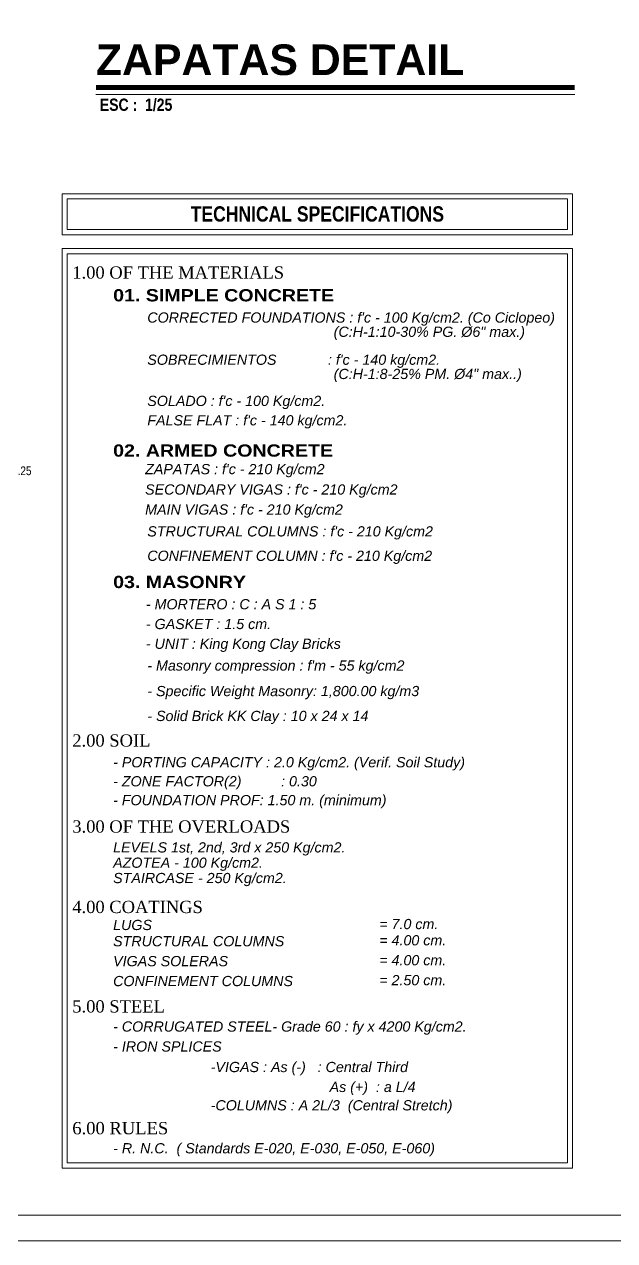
# Model space of a CAD drawing. Header units: millimetres. Extents: x 56 to 215, y 47 to 103.
# Drawn here: x 187.74 to 193.52, y 75.1 to 87.01 of the extents above; entities that cross this region are included whole.
import ezdxf

# ---------------------------------------------------------------- set-up
doc = ezdxf.new("R2010")
doc.units = ezdxf.units.MM
doc.layers.add('G_Acotación', color=171, linetype='Continuous')
doc.layers.add('G_Complemento', color=30, linetype='Continuous', lineweight=20)
doc.layers.add('G_Texto', color=122, linetype='Continuous', lineweight=20)
doc.styles.add('Acotacion', font='ARIALN.TTF')
doc.styles.add('AMBIENTES', font='ARIALNB.TTF', dxfattribs={"height": 0.15})
doc.styles.add('ARIAL', font='ariali.ttf', dxfattribs={"height": 0.12})
doc.styles.add('ArialBlack', font='')
doc.styles.add('Cotas', font='ARIALNB.TTF', dxfattribs={"height": 0.1})
doc.styles.add('Dutch801Rm', font='dutchb.ttf')
doc.styles.add('Titulo', font='arialbd.ttf', dxfattribs={"height": 0.2})
doc.styles.get('ArialBlack').set_extended_font_data('Arial Black')
doc.dimstyles.new('N1-10', dxfattribs={"dimtxt": 0.085, "dimasz": 0.08, "dimexe": 0.065, "dimexo": 0.2, "dimgap": 0.085, "dimtad": 2, "dimtih": 1, "dimtoh": 1, "dimlfac": 0.2, "dimzin": 4, "dimdsep": 46, "dimtxsty": 'Acotacion', "dimblk": 'ARCHTICK', "dimcen": 0.85, "dimdle": 0.05, "dimclrd": 251, "dimclre": 251, "dimclrt": 254, "dimaunit": 1, "dimadec": 3, "dimazin": 0, "dimtm": 1e-09, "dimtfac": 1, "dimtix": 1, "dimtmove": 0, "dimatfit": 3, "dimldrblk": 'CLOSEDBLANK', "dimfxl": 1, "dimtolj": 1, "dimtzin": 0, "dimlwd": 9, "dimlwe": 13, "dimarcsym": 0})

# ---------------------------------------------------------------- blocks, each defined once
blk = doc.blocks.new('Titulo')
at = {"style": 'Titulo', "oblique": 20, "flags": 4}
blk.add_attdef('TITULO', (0.026, 0.189), '', height=0.3, dxfattribs=at)
at = {"oblique": 20, "flags": 4}
blk.add_attdef('ESCALA', (0.26, -0.101), '', height=0.11, dxfattribs=at)
blk = doc.blocks.new('_ArchTick')
at = {"color": 0, "linetype": 'ByBlock', "const_width": 0.15}
blk.add_lwpolyline([(-0.5, -0.5), (0.5, 0.5)], dxfattribs=at)
blk = doc.blocks.new('*D421')
at = {"layer": 'Defpoints', "color": 0, "transparency": 16777216}
for p in [(187.137, 83.156), (187.137, 82.121), (187.539, 82.121)]:
    blk.add_point(p, dxfattribs=at)
at = {"layer": 'G_Acotación', "color": 251, "lineweight": 13, "transparency": 16777216}
for p, q in [((187.337, 83.156), (187.604, 83.156)), ((187.337, 82.121), (187.604, 82.121))]:
    blk.add_line(p, q, dxfattribs=at)
at = {"layer": 'G_Acotación', "color": 251, "lineweight": 9, "transparency": 16777216}
blk.add_line((187.539, 83.206), (187.539, 82.071), dxfattribs=at)
at = {"layer": 'G_Acotación', "color": 251, "lineweight": 9, "transparency": 16777216, "xscale": 0.08, "yscale": 0.08, "zscale": 0.08}
for p, rotation in [((187.539, 83.156), 90), ((187.539, 82.121), 270)]:
    blk.add_blockref('_ArchTick', p, dxfattribs=dict(at, rotation=rotation))
at = {"layer": 'G_Acotación', "color": 254, "lineweight": 5, "transparency": 16777216, "insert": (187.715, 82.639), "char_height": 0.085, "attachment_point": 5, "style": 'Acotacion'}
blk.add_mtext('\\A1;0.25', dxfattribs=at)
blk = doc.blocks.new('_ClosedBlank')
at = {"color": 0, "linetype": 'ByBlock', "lineweight": -2}
for p, q in [((-1, 0.17), (0, 0)), ((-1, 0.17), (-1, -0.17)), ((0, 0), (-1, -0.17))]:
    blk.add_line(p, q, dxfattribs=at)

msp = doc.modelspace()

# ---------------------------------------------------------------- linework, layer by layer
at = {"lineweight": 5}
for points in [[(215.0892, 75.1029), (215.0892, 102.6587), (174.0392, 102.6587), (174.0392, 75.1029)], [(214.8392, 75.3529), (214.8392, 102.4087), (174.2892, 102.4087), (174.2892, 75.3529)]]:
    msp.add_lwpolyline(points, close=True, dxfattribs=at)
at = {"layer": 'G_Complemento', "color": 7, "lineweight": 5}
for points in [[(188.1093, 84.9507), (193.1093, 84.9507), (193.1093, 85.3507), (188.1093, 85.3507)], [(188.1093, 84.9507), (193.1093, 84.9507), (193.1093, 85.3507), (188.1093, 85.3507)], [(188.1093, 75.814), (193.1093, 75.814), (193.1093, 84.814), (188.1093, 84.814)]]:
    msp.add_lwpolyline(points, close=True, dxfattribs=at)
at = {"layer": 'G_Complemento', "lineweight": 5}
for points in [[(188.1593, 85.0007), (193.0593, 85.0007), (193.0593, 85.3007), (188.1593, 85.3007)], [(188.1593, 75.864), (193.0593, 75.864), (193.0593, 84.764), (188.1593, 84.764)]]:
    msp.add_lwpolyline(points, close=True, dxfattribs=at)
at = {"layer": 'G_Texto', "lineweight": 5, "const_width": 0.05}
msp.add_lwpolyline([(188.4405, 86.3922), (193.1297, 86.3922)], dxfattribs=at)
at = {"layer": 'G_Texto', "lineweight": 5}
msp.add_lwpolyline([(188.4405, 86.3239), (193.1297, 86.3239)], dxfattribs=at)

# ---------------------------------------------------------------- block references
ref = msp.add_blockref('Titulo', (188.4405, 86.3239), dxfattribs=at)
ref.add_attrib('TITULO', 'ZAPATAS DETAIL', (188.4405, 86.5133), dxfattribs={"layer": '0', "height": 0.3, "style": 'Titulo', "flags": 4})
ref.add_attrib('ESCALA', ' ESC :  1/25', (188.4405, 86.163), dxfattribs={"layer": '0', "height": 0.12, "style": 'Cotas', "flags": 4})

# ---------------------------------------------------------------- texts
at = {"layer": 'G_Texto', "color": 1, "lineweight": 5, "style": 'Dutch801Rm'}
for s, height, p in [('1.00 OF THE MATERIALS', 0.12, (188.2093, 84.5205)), ('2.00 SOIL', 0.12, (188.2093, 79.9394)), ('3.00 OF THE OVERLOADS', 0.12, (188.2093, 79.0972)), ('4.00 COATINGS', 0.12, (188.2093, 78.3099)), ('5.00 STEEL', 0.12, (188.2093, 77.3363)), ('6.00 RULES', 0.12042, (188.2093, 76.1443))]:
    msp.add_text(s, height=height, dxfattribs=at).set_placement(p)
at = {"layer": 'G_Texto', "lineweight": 5, "style": 'ArialBlack'}
for s, p in [('01. SIMPLE CONCRETE', (188.6093, 84.2977)), ('02. ARMED CONCRETE', (188.6093, 82.7776)), ('03. MASONRY', (188.6093, 81.4912))]:
    msp.add_text(s, height=0.12, dxfattribs=at).set_placement(p)
at = {"layer": 'G_Texto', "color": 7, "lineweight": 5, "style": 'ARIAL'}
for s, p in [("CORRECTED FOUNDATIONS : f'c - 100 Kg/cm2. (Co Ciclopeo)", (188.944, 84.0898)), ('(C:H-1:10-30%%% PG. Ø6" max.)', (190.7694, 83.9504)), ("SOBRECIMIENTOS             : f'c - 140 kg/cm2. ", (188.944, 83.6768)), ('(C:H-1:8-25%%% PM. Ø4" max..)', (190.7694, 83.5375)), ("SOLADO : f'c - 100 Kg/cm2. ", (188.944, 83.2736)), ("FALSE FLAT : f'c - 140 kg/cm2.", (188.944, 83.0837)), ("ZAPATAS : f'c - 210 Kg/cm2", (188.9228, 82.6061)), ("SECONDARY VIGAS : f'c - 210 Kg/cm2", (188.9228, 82.4066)), ("MAIN VIGAS : f'c - 210 Kg/cm2", (188.9228, 82.2103)), ("STRUCTURAL COLUMNS : f'c - 210 Kg/cm2", (188.944, 81.9966)), ("CONFINEMENT COLUMN : f'c - 210 Kg/cm2 ", (188.944, 81.7576)), ('- MORTERO : C : A S 1 : 5', (188.9301, 81.2833)), ('- GASKET : 1.5 cm.', (188.9301, 81.0898)), ('- UNIT : King Kong Clay Bricks', (188.9301, 80.8963)), ("- Masonry compression : f'm - 55 kg/cm2", (188.944, 80.6832)), ('- Specific Weight Masonry: 1,800.00 kg/m3', (188.944, 80.4332)), ('- Solid Brick KK Clay : 10 x 24 x 14 ', (188.944, 80.1896)), ('- PORTING CAPACITY : 2.0 Kg/cm2. (Verif. Soil Study)', (188.6093, 79.7363)), ('- ZONE FACTOR(2)          : 0.30', (188.6093, 79.5501)), ('- FOUNDATION PROF: 1.50 m. (minimum)', (188.6093, 79.3653)), ('LEVELS 1st, 2nd, 3rd x 250 Kg/cm2.', (188.6093, 78.903)), ('AZOTEA - 100 Kg/cm2.', (188.6093, 78.753)), ('STAIRCASE - 250 Kg/cm2.', (188.6093, 78.603)), ('LUGS', (188.6093, 78.1435)), ('  = 7.0 cm.', (191.1382, 78.1524)), ('STRUCTURAL COLUMNS', (188.6093, 77.9846)), ('  = 4.00 cm.', (191.1382, 77.9935)), ('VIGAS SOLERAS', (188.6093, 77.7895)), ('  = 4.00 cm.', (191.1382, 77.7983)), ('CONFINEMENT COLUMNS', (188.6093, 77.5944)), ('  = 2.50 cm.', (191.1382, 77.6032)), ('- CORRUGATED STEEL- Grade 60 : fy x 4200 Kg/cm2.', (188.6093, 77.1494)), ('- IRON SPLICES', (188.6093, 76.9543)), ('-VIGAS : As (-)   : Central Third', (189.565, 76.753)), ('                              As (+)  : a L/4', (189.565, 76.5579)), ('-COLUMNS : A 2L/3  (Central Stretch)', (189.565, 76.3782)), ('- R. N.C.  ( Standards E-020, E-030, E-050, E-060)', (188.6093, 75.9574))]:
    msp.add_text(s, height=0.1, dxfattribs=at).set_placement(p)
at = {"layer": 'G_Texto', "color": 5, "lineweight": 5, "insert": (190.6093, 85.1526), "char_height": 0.15, "width": 4.46623, "attachment_point": 5, "style": 'AMBIENTES'}
msp.add_mtext('TECHNICAL SPECIFICATIONS', dxfattribs=at)

# ---------------------------------------------------------------- dimensions: what is measured, and where the dimension line sits
at = {"layer": 'G_Acotación', "lineweight": 5}
dim = msp.add_linear_dim(base=(187.5392, 82.1214), p1=(187.1374, 83.1564), p2=(187.1374, 82.1214), angle=90, text='0.25', dimstyle='N1-10', dxfattribs=at)
dim.commit()
dim.dimension.update_dxf_attribs({"geometry": '*D421', "text_midpoint": (187.715, 82.6389)})

doc.saveas('drawing.dxf')
